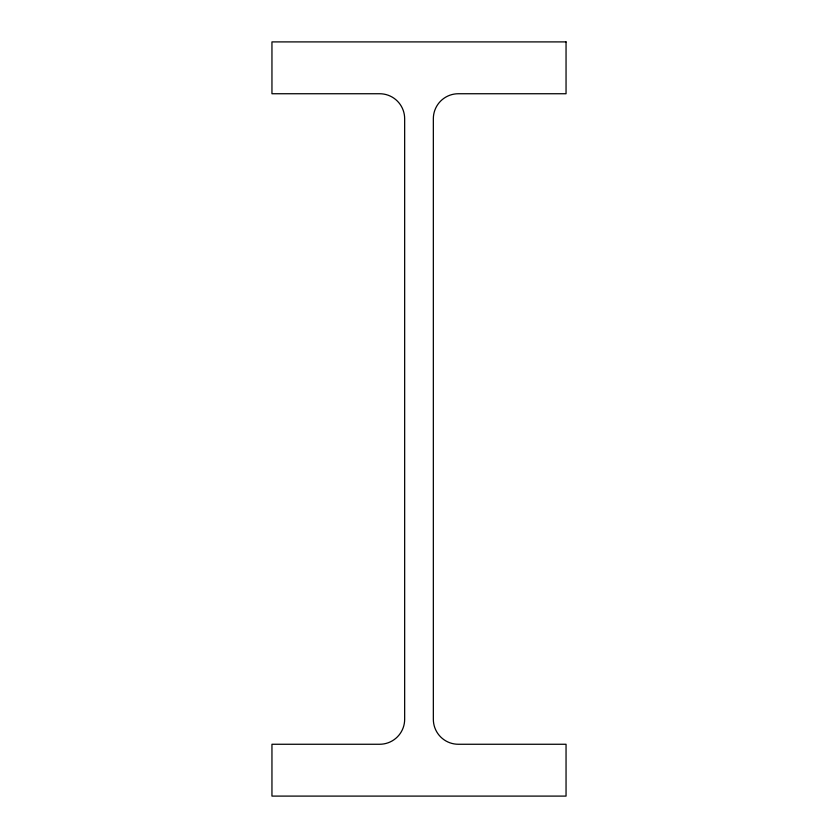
<?xml version="1.0" encoding="UTF-8"?>
<svg xmlns="http://www.w3.org/2000/svg" width="838" height="838" viewBox="0 0 838 838"><rect width="100%" height="100%" fill="white"/><g stroke="black" fill="none" stroke-linecap="round" stroke-linejoin="round"><path stroke-width="1.26" d="M566.048 41.9L271.952 41.9L271.952 93.741L379.677 93.741A24.983 24.983 0 0 1 404.66 118.713L404.66 719.287A24.983 24.983 0 0 1 379.677 744.259L271.952 744.259L271.952 796.1L566.048 796.1L566.048 744.259L458.323 744.259A24.983 24.983 0 0 1 433.34 719.287L433.34 118.713A24.983 24.983 0 0 1 458.323 93.741L566.048 93.741L566.048 41.9"/></g></svg>
